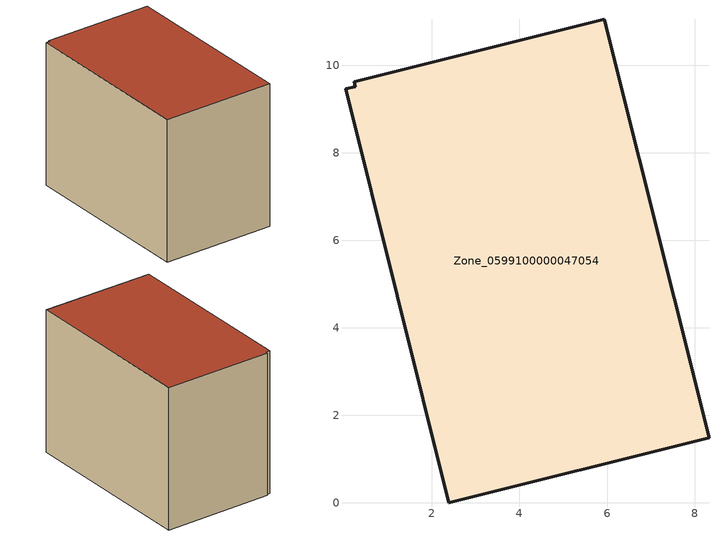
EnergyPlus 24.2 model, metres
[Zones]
Zone_0599100000047054
 floor ground (C_G): 8.33,1.49 2.38,0 0.03,9.46 0.25,9.51 0.22,9.62 5.94,11.05 z0
 wall outside (C_F): 8.33,1.49 5.94,11.05 0.22,9.62 0.25,9.51 0.03,9.46 2.38,0 8.33,1.49 z0:7.73
 roof outside (C_R): 2.38,0 8.33,1.49 5.94,11.05 0.22,9.62 0.25,9.51 0.03,9.46 z7.73
[BUILDING]
Pand.0599100000047054: North Axis=0; Terrain=City; Loads Convergence Tolerance Value=0.04; Temperature Convergence Tolerance Value=0.4; Solar Distribution=FullExterior; Maximum Number of Warmup Days=25; Minimum Number of Warmup Days=1
[Site:Location]
Rotterdam.The.Hague.AP_ZH_NLD Design_Conditions: Latitude=51.96; Longitude=4.45; Time Zone=1; Elevation=-4.5
[SITE:GROUNDTEMPERATURE:BUILDINGSURFACE]
18, 18, 18, 18, 18, 18, 18, 18, 18, 18, 18, 18
[MATERIAL] Thermal Absorptance=0.9; Solar Absorptance=0.7; Visible Absorptance=0.7
Name | Roughness | Thickness | Conductivity | Density | Specific Heat
G.TI.1965-1974 | MediumSmooth | 0.15 | 0.882353 | 540 | 1210
F.TI.1965-1974 | Rough | 0.3 | 0.697674 | 1920 | 840
R.TI.1965-1974 | MediumRough | 0.2 | 0.232558 | 1500 | 1000
[CONSTRUCTION]
C_G: G.TI.1965-1974
C_F: F.TI.1965-1974
C_R: R.TI.1965-1974
[ZONE]
Zone_0599100000047054: Type=1; Multiplier=1; Ceiling Height=Autocalculate; Volume=Autocalculate; Floor Area=autocalculate; Part of Total Floor Area=Yes
[ZONEINFILTRATION:DESIGNFLOWRATE]
Infil_Zone_0599100000047054: Zone or ZoneList or Space or SpaceList=Zone_0599100000047054; Schedule=AlwaysOn; Design Flow Rate Calculation Method=Flow/Area; Flow Rate per Floor Area=0.003; Constant Term Coefficient=1; Temperature Term Coefficient=0; Velocity Term Coefficient=0; Velocity Squared Term Coefficient=0
[HVACTEMPLATE:ZONE:IDEALLOADSAIRSYSTEM]
Zone_0599100000047054: Maximum Heating Supply Air Temperature=50; Minimum Cooling Supply Air Temperature=13; Maximum Heating Supply Air Humidity Ratio=0.0156; Minimum Cooling Supply Air Humidity Ratio=0.0077; Heating Limit=NoLimit; Cooling Limit=NoLimit; Dehumidification Control Type=ConstantSensibleHeatRatio; Cooling Sensible Heat Ratio=0.7; Dehumidification Setpoint=60; Humidification Control Type=None; Humidification Setpoint=30; Outdoor Air Method=None; Outdoor Air Flow Rate per Person=0.00944; Outdoor Air Flow Rate per Zone Floor Area=0; Outdoor Air Flow Rate per Zone=0; Demand Controlled Ventilation Type=None; Outdoor Air Economizer Type=NoEconomizer; Heat Recovery Type=None; Sensible Heat Recovery Effectiveness=0.7; Latent Heat Recovery Effectiveness=0.65
[ZONECONTROL:THERMOSTAT]
ThermostatControl_Zone_0599100000047054: Zone or ZoneList=Zone_0599100000047054; Control Type Schedule=DualSetpointControlType; Control 1=Thermostat_Zone_0599100000047054; Temperature Difference Between Cutout And Setpoint=0
[THERMOSTATSETPOINT:DUALSETPOINT]
Thermostat_Zone_0599100000047054: Heating Setpoint Temperature Schedule=HeatingSetpoint_Zone_0599100000047054; Cooling Setpoint Temperature Schedule=CoolingSetpoint_Zone_0599100000047054
[SCHEDULE:COMPACT]
HeatingSetpoint_Zone_0599100000047054: Through: 12/31, For: AllDays, Until: 24:00, 21
CoolingSetpoint_Zone_0599100000047054: Through: 12/31, For: AllDays, Until: 24:00, 24
DualSetpointControlType: Through: 12/31, For: AllDays, Until: 24:00, 4
AlwaysOn: Through: 12/31, For: AllDays, Until: 24:00, 1
